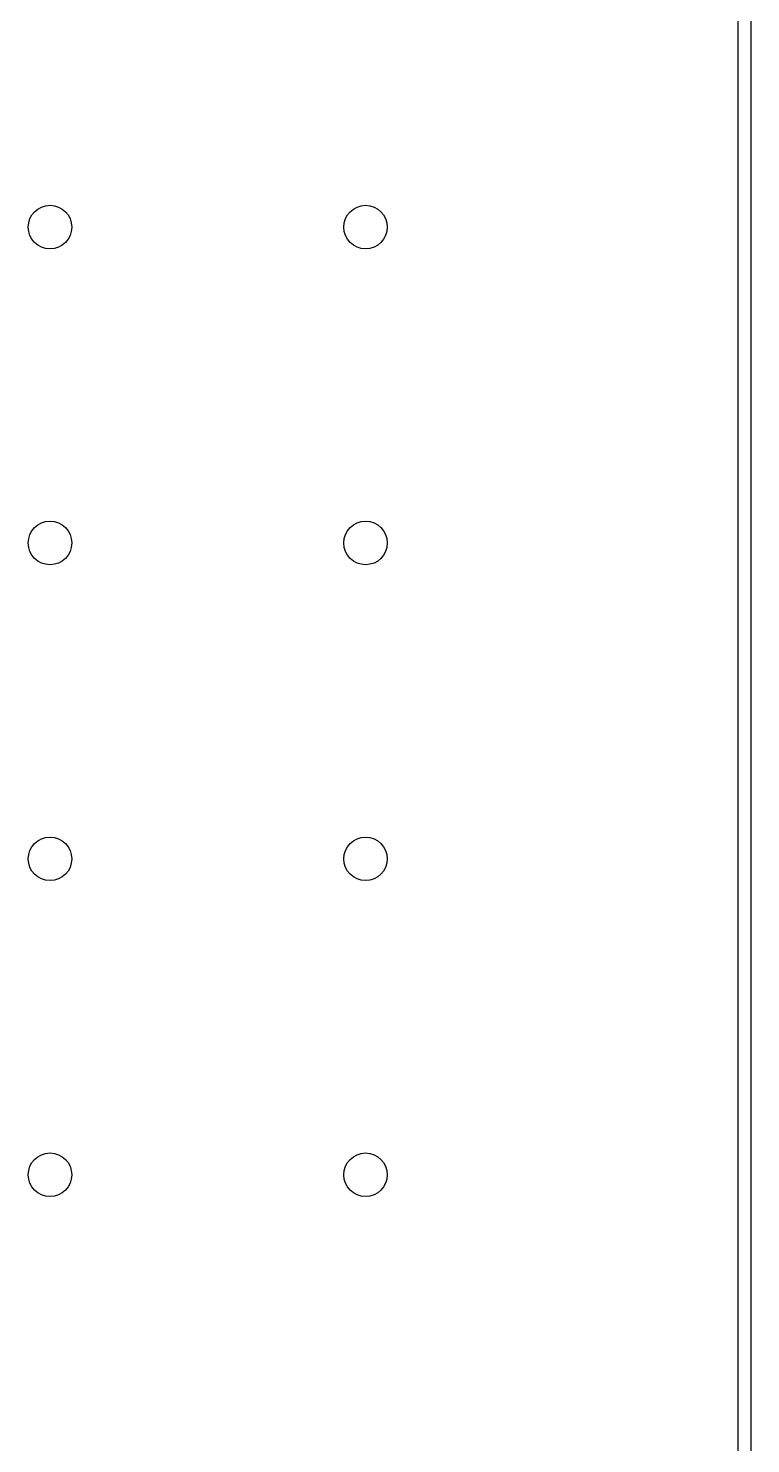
# Model space of a CAD drawing. Header units: inches. Extents: x 4.98 to 6.65, y -4.98 to -3.32.
# Drawn here: x 4.9825 to 5.2114, y -4.4619 to -4.0138 of the extents above; entities that cross this region are included whole.
import ezdxf

# ---------------------------------------------------------------- set-up
doc = ezdxf.new("R2010")
doc.units = ezdxf.units.IN
doc.header["$MEASUREMENT"] = 0
doc.layers.add('BLACK', color=250, linetype='CONTINUOUS')

msp = doc.modelspace()

# ---------------------------------------------------------------- linework, layer by layer
at = {"layer": 'BLACK', "linetype": 'CONTINUOUS'}
for p, q in [((5.20748, -4.75669), (5.20748, -3.49685)), ((5.21142, -3.49882), (5.21142, -4.75472))]:
    msp.add_line(p, q, dxfattribs=at)
at = {"layer": 'BLACK'}
for centre in [(4.98937, -4.07677), (4.98937, -4.07677), (5.08937, -4.07677), (5.08937, -4.07677), (4.98937, -4.17677), (4.98937, -4.17677), (5.08937, -4.17677), (5.08937, -4.17677), (4.98937, -4.27677), (4.98937, -4.27677), (5.08937, -4.27677), (5.08937, -4.27677), (4.98937, -4.37677), (4.98937, -4.37677), (5.08937, -4.37677), (5.08937, -4.37677)]:
    msp.add_circle(centre, 0.00689, dxfattribs=at)

doc.saveas('drawing.dxf')
